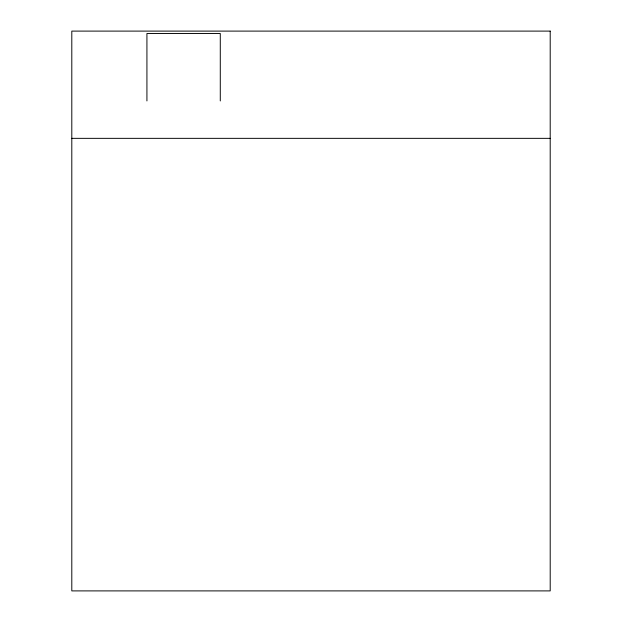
<?xml version="1.0" encoding="UTF-8"?>
<svg xmlns="http://www.w3.org/2000/svg" width="622" height="622" viewBox="0 0 622 622"><rect width="100%" height="100%" fill="white"/><g stroke="black" fill="none" stroke-linecap="round" stroke-linejoin="round"><path stroke-width="0.93" d="M71.802 138.348L550.198 138.348M220.281 100.943L220.281 33.51L146.924 33.51L146.924 100.943M550.198 31.1L71.802 31.1L71.802 590.9L550.198 590.9L550.198 31.1"/></g></svg>
